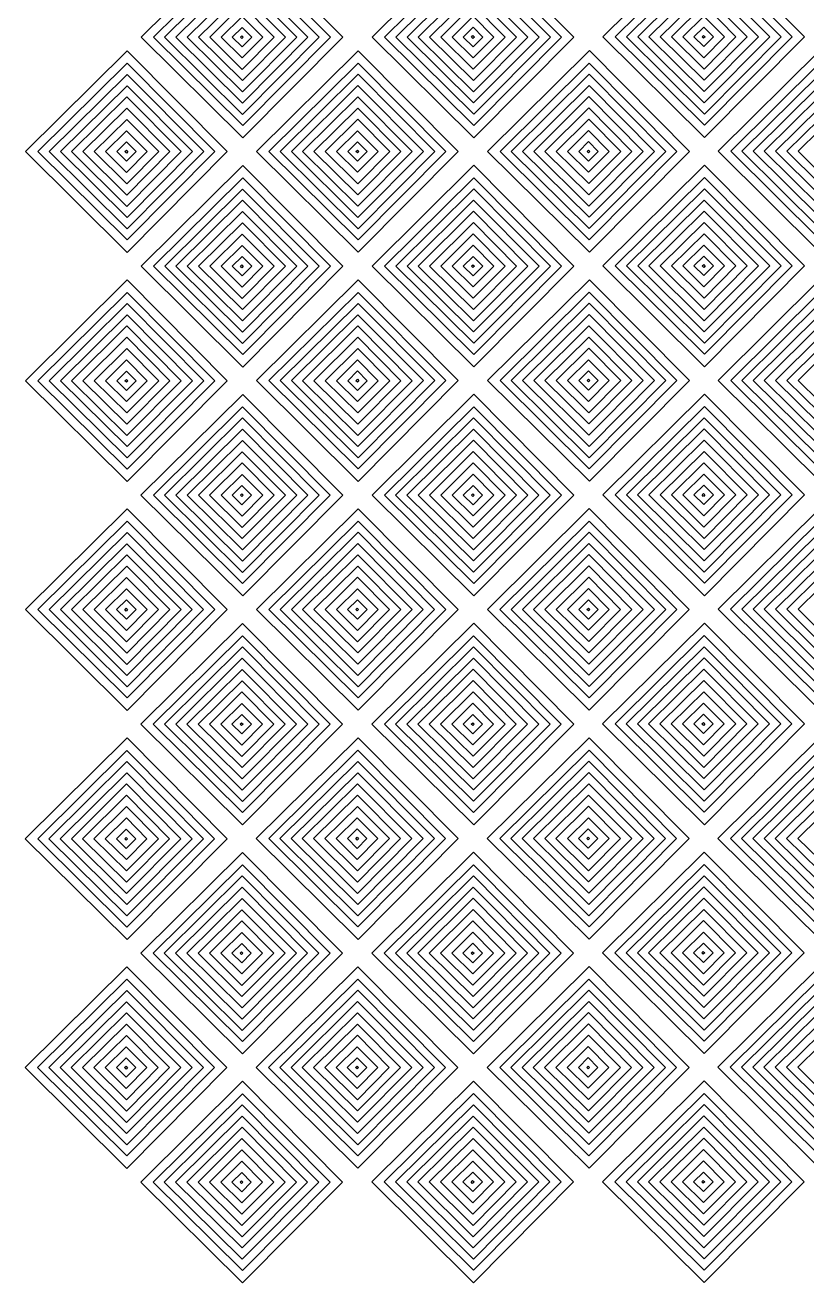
# Model space of a CAD drawing. Extents: x 32.9 to 110, y 167.1 to 219.6.
# Drawn here: x 32.87 to 49.31, y 167.1 to 193.57 of the extents above; entities that cross this region are included whole.
import ezdxf

# ---------------------------------------------------------------- set-up
doc = ezdxf.new("R2010")
doc.units = 0
doc.layers.add('Layer_1', color=7, linetype='CONTINUOUS')

msp = doc.modelspace()

# ---------------------------------------------------------------- linework, layer by layer
at = {"layer": 'Layer_1', "color": 7}
for points in [[(35.308688, 193.317469), (37.449224, 195.438461), (39.552633, 193.317469), (37.449224, 191.196221)], [(40.168036, 193.320491), (42.30857, 195.441491), (44.41198, 193.320491), (42.30857, 191.199244)], [(45.019287, 193.323739), (47.159821, 195.444739), (49.263231, 193.323739), (47.159821, 191.202491)], [(35.57107, 193.317454), (37.446896, 195.176149), (39.290185, 193.317454), (37.446896, 191.458526)], [(40.430417, 193.320476), (42.306243, 195.179179), (44.149532, 193.320476), (42.306243, 191.461556)], [(45.281668, 193.323724), (47.157494, 195.182426), (49.000783, 193.323724), (47.157494, 191.464796)], [(35.805001, 193.317439), (37.444821, 194.942284), (39.0562, 193.317439), (37.444821, 191.692391)], [(40.664347, 193.320461), (42.304168, 194.945314), (43.915547, 193.320461), (42.304168, 191.695414)], [(45.515599, 193.323709), (47.155419, 194.948561), (48.766798, 193.323709), (47.155419, 191.698661)], [(36.042865, 193.317424), (37.442709, 194.704489), (38.818276, 193.317424), (37.442709, 191.930186)], [(40.902212, 193.320446), (42.302056, 194.707511), (43.677622, 193.320446), (42.302056, 191.933216)], [(45.753464, 193.323694), (47.153308, 194.710759), (48.528874, 193.323694), (47.153308, 191.936464)], [(36.277663, 193.317401), (37.440626, 194.469754), (38.583418, 193.317401), (37.440626, 192.164921)], [(41.13701, 193.320431), (42.299973, 194.472776), (43.442765, 193.320431), (42.299973, 192.167951)], [(45.988262, 193.323679), (47.151224, 194.476024), (48.294017, 193.323679), (47.151224, 192.171199)], [(36.515838, 193.317394), (37.438514, 194.231644), (38.345185, 193.317394), (37.438514, 192.403031)], [(41.375186, 193.320416), (42.297861, 194.234666), (43.204532, 193.320416), (42.297861, 192.406054)], [(46.226437, 193.323664), (47.149112, 194.237914), (48.055784, 193.323664), (47.149112, 192.409301)], [(36.752077, 193.317371), (37.436398, 193.995446), (38.108845, 193.317371), (37.436398, 192.639221)], [(41.611424, 193.320401), (42.295744, 193.998476), (42.968192, 193.320401), (42.295744, 192.642251)], [(46.462676, 193.323649), (47.146996, 194.001724), (47.819444, 193.323649), (47.146996, 192.645491)], [(46.702667, 193.323634), (47.144821, 193.761754), (47.579305, 193.323634), (47.144821, 192.885461)], [(36.992069, 193.317356), (37.434222, 193.755476), (37.868707, 193.317356), (37.434222, 192.879191)], [(37.225818, 193.317341), (37.432067, 193.521709), (37.634737, 193.317341), (37.432067, 193.112951)], [(41.851416, 193.320386), (42.293569, 193.758506), (42.728054, 193.320386), (42.293569, 192.882214)], [(42.085165, 193.320371), (42.291414, 193.524731), (42.494084, 193.320371), (42.291414, 193.115981)], [(46.936416, 193.323619), (47.142665, 193.527979), (47.345335, 193.323619), (47.142665, 193.119221)], [(37.399527, 193.316359), (37.429287, 193.345834), (37.458529, 193.316359), (37.429287, 193.286884)], [(42.258874, 193.319381), (42.288634, 193.348856), (42.317876, 193.319381), (42.288634, 193.289906)], [(47.110125, 193.322629), (47.139885, 193.352104), (47.169127, 193.322629), (47.139885, 193.293154)], [(32.879044, 190.909361), (35.019579, 193.030361), (37.122988, 190.909361), (35.019579, 188.788114)], [(37.736674, 190.911049), (39.877207, 193.032049), (41.980615, 190.911049), (39.877207, 188.789801)], [(42.59602, 190.914079), (44.736553, 193.035071), (46.839963, 190.914079), (44.736553, 188.792831)], [(47.445335, 190.916554), (49.58587, 193.037546), (51.689279, 190.916554), (49.58587, 188.795306)], [(33.141425, 190.909346), (35.01725, 192.768049), (36.860541, 190.909346), (35.01725, 189.050426)], [(37.999054, 190.911034), (39.87488, 192.769736), (41.718169, 190.911034), (39.87488, 189.052106)], [(42.858402, 190.914064), (44.734226, 192.772766), (46.577517, 190.914064), (44.734226, 189.055136)], [(47.707717, 190.916539), (49.583543, 192.775241), (51.426832, 190.916539), (49.583543, 189.057619)], [(33.375355, 190.909331), (35.015175, 192.534184), (36.626555, 190.909331), (35.015175, 189.284291)], [(38.232985, 190.911019), (39.872806, 192.535871), (41.484182, 190.911019), (39.872806, 189.285971)], [(43.092332, 190.914049), (44.732152, 192.538894), (46.34353, 190.914049), (44.732152, 189.289001)], [(47.941647, 190.916524), (49.581466, 192.541376), (51.192846, 190.916524), (49.581466, 189.291484)], [(33.613219, 190.909316), (35.013064, 192.296381), (36.388631, 190.909316), (35.013064, 189.522086)], [(38.470849, 190.911004), (39.870694, 192.298069), (41.246258, 190.911004), (39.870694, 189.523774)], [(43.330196, 190.914034), (44.730041, 192.301099), (46.105606, 190.914034), (44.730041, 189.526796)], [(48.179511, 190.916509), (49.579356, 192.303574), (50.954922, 190.916509), (49.579356, 189.529279)], [(33.848017, 190.909301), (35.01098, 192.061646), (36.153773, 190.909301), (35.01098, 189.756821)], [(38.705647, 190.910989), (39.868611, 192.063334), (41.011401, 190.910989), (39.868611, 189.758509)], [(43.564994, 190.914019), (44.727957, 192.066364), (45.870749, 190.914019), (44.727957, 189.761531)], [(48.414309, 190.916494), (49.577273, 192.068839), (50.720065, 190.916494), (49.577273, 189.764014)], [(34.086193, 190.909286), (35.008868, 191.823544), (35.91554, 190.909286), (35.008868, 189.994931)], [(38.943822, 190.910974), (39.866498, 191.825231), (40.773167, 190.910974), (39.866498, 189.996611)], [(43.80317, 190.914004), (44.725844, 191.828254), (45.632515, 190.914004), (44.725844, 189.999641)], [(48.652484, 190.916479), (49.57516, 191.830729), (50.481832, 190.916479), (49.57516, 190.002116)], [(34.322432, 190.909271), (35.006752, 191.587346), (35.679199, 190.909271), (35.006752, 190.231121)], [(39.180062, 190.910959), (39.864382, 191.589034), (40.536828, 190.910959), (39.864382, 190.232809)], [(44.039408, 190.913981), (44.723728, 191.592056), (45.396176, 190.913981), (44.723728, 190.235831)], [(48.888724, 190.916464), (49.573044, 191.594531), (50.245492, 190.916464), (49.573044, 190.238314)], [(34.562423, 190.909256), (35.004577, 191.347376), (35.439062, 190.909256), (35.004577, 190.471084)], [(34.796173, 190.909241), (35.002421, 191.113609), (35.205092, 190.909241), (35.002421, 190.704851)], [(39.420053, 190.910944), (39.862208, 191.349064), (40.296689, 190.910944), (39.862208, 190.472771)], [(39.653802, 190.910929), (39.860052, 191.115289), (40.062723, 190.910929), (39.860052, 190.706531)], [(44.2794, 190.913974), (44.721554, 191.352086), (45.156037, 190.913974), (44.721554, 190.475801)], [(44.513148, 190.913951), (44.719398, 191.118319), (44.922069, 190.913951), (44.719398, 190.709561)], [(49.128715, 190.916449), (49.570869, 191.354569), (50.005354, 190.916449), (49.570869, 190.478276)], [(34.969883, 190.908259), (34.999643, 190.937734), (35.028885, 190.908259), (34.999643, 190.878784)], [(39.827511, 190.909946), (39.857271, 190.939421), (39.886513, 190.909946), (39.857271, 190.880471)], [(44.686857, 190.912969), (44.716617, 190.942444), (44.745859, 190.912969), (44.716617, 190.883494)], [(35.30886, 188.496619), (37.449394, 190.617611), (39.552803, 188.496619), (37.449394, 186.375364)], [(40.168207, 188.499641), (42.30874, 190.620634), (44.41215, 188.499641), (42.30874, 186.378394)], [(45.019458, 188.502889), (47.159992, 190.623881), (49.263401, 188.502889), (47.159992, 186.381641)], [(35.571241, 188.496596), (37.447066, 190.355299), (39.290356, 188.496596), (37.447066, 186.637676)], [(40.430588, 188.499626), (42.306413, 190.358329), (44.149703, 188.499626), (42.306413, 186.640699)], [(45.281839, 188.502874), (47.157664, 190.361576), (49.000955, 188.502874), (47.157665, 186.643946)], [(35.805171, 188.496581), (37.444991, 190.121434), (39.05637, 188.496581), (37.444991, 186.871541)], [(40.664518, 188.499611), (42.304338, 190.124456), (43.915717, 188.499611), (42.304338, 186.874564)], [(45.51577, 188.502859), (47.155589, 190.127704), (48.766968, 188.502859), (47.155589, 186.877811)], [(36.043035, 188.496566), (37.44288, 189.883631), (38.818446, 188.496566), (37.44288, 187.109336)], [(40.902383, 188.499596), (42.302228, 189.886661), (43.677793, 188.499596), (42.302228, 187.112366)], [(45.753634, 188.502844), (47.153479, 189.889909), (48.529044, 188.502844), (47.153479, 187.115606)], [(36.277833, 188.496551), (37.440796, 189.648904), (38.583589, 188.496551), (37.440796, 187.344071)], [(41.13718, 188.499581), (42.300143, 189.651926), (43.442935, 188.499581), (42.300143, 187.347094)], [(45.988432, 188.502829), (47.151395, 189.655174), (48.294188, 188.502829), (47.151395, 187.350349)], [(36.516008, 188.496536), (37.438685, 189.410794), (38.345356, 188.496536), (37.438685, 187.582181)], [(41.375356, 188.499566), (42.298031, 189.413816), (43.204703, 188.499566), (42.298031, 187.585204)], [(46.226607, 188.502814), (47.149282, 189.417064), (48.055954, 188.502814), (47.149283, 187.588451)], [(36.752248, 188.496521), (37.436568, 189.174596), (38.109016, 188.496521), (37.436568, 187.818371)], [(41.611595, 188.499551), (42.295915, 189.177619), (42.968362, 188.499551), (42.295915, 187.821394)], [(46.462846, 188.502799), (47.147166, 189.180866), (47.819615, 188.502799), (47.147166, 187.824641)], [(36.992239, 188.496506), (37.434393, 188.934626), (37.868878, 188.496506), (37.434393, 188.058334)], [(41.851586, 188.499536), (42.29374, 188.937649), (42.728225, 188.499536), (42.29374, 188.061364)], [(46.702838, 188.502784), (47.144992, 188.940896), (47.579476, 188.502784), (47.144992, 188.064611)], [(37.225988, 188.496491), (37.432237, 188.700859), (37.634908, 188.496491), (37.432237, 188.292101)], [(37.399697, 188.495509), (37.429457, 188.524984), (37.4587, 188.495509), (37.429457, 188.466034)], [(42.085335, 188.499514), (42.291584, 188.703881), (42.494255, 188.499514), (42.291584, 188.295124)], [(42.259044, 188.498531), (42.288804, 188.528006), (42.318046, 188.498531), (42.288804, 188.469056)], [(46.936586, 188.502761), (47.142836, 188.707129), (47.345507, 188.502761), (47.142836, 188.298371)], [(47.110295, 188.501779), (47.140055, 188.531254), (47.169298, 188.501779), (47.140055, 188.472304)], [(32.879044, 186.086179), (35.019577, 188.207171), (37.122988, 186.086179), (35.019577, 183.964931)], [(37.736672, 186.087866), (39.877207, 188.208859), (41.980615, 186.087866), (39.877207, 183.966619)], [(42.59602, 186.090889), (44.736553, 188.211889), (46.839963, 186.090889), (44.736553, 183.969641)], [(47.445335, 186.093371), (49.585869, 188.214364), (51.689279, 186.093371), (49.585869, 183.972124)], [(33.141425, 186.086164), (35.01725, 187.944866), (36.860541, 186.086164), (35.01725, 184.227236)], [(37.999054, 186.087851), (39.874879, 187.946546), (41.718169, 186.087851), (39.874879, 184.228924)], [(42.858402, 186.090874), (44.734226, 187.949576), (46.577517, 186.090874), (44.734226, 184.231946)], [(47.707717, 186.093356), (49.583543, 187.952051), (51.426832, 186.093356), (49.583543, 184.234429)], [(33.375355, 186.086149), (35.015175, 187.710994), (36.626554, 186.086149), (35.015175, 184.461101)], [(38.232985, 186.087836), (39.872805, 187.712681), (41.484182, 186.087836), (39.872805, 184.462789)], [(43.092332, 186.090859), (44.732152, 187.715711), (46.34353, 186.090859), (44.732152, 184.465819)], [(47.941647, 186.093341), (49.581466, 187.718186), (51.192846, 186.093341), (49.581466, 184.468294)], [(33.613219, 186.086134), (35.013064, 187.473199), (36.38863, 186.086134), (35.013064, 184.698904)], [(38.470849, 186.087821), (39.870694, 187.474886), (41.246258, 186.087821), (39.870694, 184.700584)], [(43.330196, 186.090844), (44.730041, 187.477909), (46.105606, 186.090844), (44.730041, 184.703614)], [(48.179511, 186.093326), (49.579356, 187.480391), (50.954922, 186.093326), (49.579356, 184.706089)], [(33.848017, 186.086119), (35.01098, 187.238464), (36.153773, 186.086119), (35.01098, 184.933631)], [(38.705647, 186.087806), (39.86861, 187.240151), (41.011401, 186.087806), (39.86861, 184.935319)], [(43.564994, 186.090829), (44.727957, 187.243174), (45.870749, 186.090829), (44.727957, 184.938349)], [(48.414309, 186.093311), (49.577273, 187.245656), (50.720065, 186.093311), (49.577273, 184.940824)], [(34.086193, 186.086104), (35.008868, 187.000354), (35.91554, 186.086104), (35.008868, 185.171741)], [(38.943822, 186.087791), (39.866498, 187.002041), (40.773167, 186.087791), (39.866498, 185.173429)], [(43.80317, 186.090814), (44.725844, 187.005071), (45.632515, 186.090814), (44.725844, 185.176451)], [(48.652484, 186.093296), (49.57516, 187.007546), (50.481832, 186.093296), (49.57516, 185.178934)], [(34.322432, 186.086089), (35.006752, 186.764156), (35.679199, 186.086089), (35.006752, 185.407931)], [(39.180062, 186.087776), (39.864382, 186.765844), (40.536828, 186.087776), (39.864382, 185.409619)], [(44.039408, 186.090799), (44.723728, 186.768874), (45.396176, 186.090799), (44.723728, 185.412649)], [(48.888724, 186.093274), (49.573044, 186.771349), (50.245492, 186.093274), (49.573044, 185.415124)], [(34.562423, 186.086074), (35.004577, 186.524186), (35.439062, 186.086074), (35.004577, 185.647901)], [(39.420053, 186.087754), (39.862207, 186.525874), (40.296689, 186.087754), (39.862207, 185.649589)], [(44.2794, 186.090784), (44.721554, 186.528904), (45.156037, 186.090784), (44.721554, 185.652611)], [(49.128715, 186.093259), (49.570869, 186.531379), (50.005354, 186.093259), (49.570869, 185.655094)], [(34.796172, 186.086051), (35.002421, 186.290419), (35.205092, 186.086051), (35.002421, 185.881661)], [(34.969881, 186.085069), (34.999641, 186.114544), (35.028883, 186.085069), (34.999641, 186.055594)], [(39.653801, 186.087739), (39.860051, 186.292106), (40.062721, 186.087739), (39.860051, 185.883349)], [(39.82751, 186.086756), (39.85727, 186.116231), (39.886513, 186.086756), (39.85727, 186.057281)], [(44.513148, 186.090769), (44.719398, 186.295129), (44.922069, 186.090769), (44.719398, 185.886379)], [(44.686857, 186.089786), (44.716617, 186.119261), (44.745859, 186.089786), (44.716617, 186.060311)], [(35.306857, 183.677426), (37.447391, 185.798426), (39.550801, 183.677426), (37.447391, 181.556179)], [(40.166206, 183.680456), (42.306739, 185.801449), (44.410148, 183.680456), (42.306739, 181.559209)], [(45.017455, 183.683704), (47.15799, 185.804696), (49.2614, 183.683704), (47.15799, 181.562456)], [(35.569238, 183.677411), (37.445064, 185.536114), (39.288354, 183.677411), (37.445064, 181.818484)], [(35.803168, 183.677396), (37.442989, 185.302249), (39.054367, 183.677396), (37.442989, 182.052349)], [(40.428586, 183.680441), (42.304412, 185.539136), (44.147701, 183.680441), (42.304412, 181.821514)], [(40.662516, 183.680426), (42.302336, 185.305271), (43.913715, 183.680426), (42.302336, 182.055379)], [(45.279837, 183.683681), (47.155663, 185.542384), (48.998952, 183.683681), (47.155663, 181.824761)], [(45.513767, 183.683674), (47.153588, 185.308519), (48.764966, 183.683674), (47.153588, 182.058626)], [(36.041034, 183.677381), (37.440878, 185.064446), (38.816443, 183.677381), (37.440878, 182.290151)], [(40.900381, 183.680411), (42.300225, 185.067469), (43.675791, 183.680411), (42.300225, 182.293174)], [(45.751632, 183.683651), (47.151476, 185.070724), (48.527043, 183.683651), (47.151476, 182.296421)], [(36.275832, 183.677366), (37.438794, 184.829711), (38.581586, 183.677366), (37.438794, 182.524886)], [(41.135179, 183.680389), (42.298141, 184.832741), (43.440934, 183.680389), (42.298141, 182.527909)], [(45.98643, 183.683644), (47.149393, 184.835989), (48.292185, 183.683644), (47.149393, 182.531156)], [(36.514007, 183.677351), (37.436682, 184.591601), (38.343353, 183.677351), (37.436682, 182.762989)], [(41.373354, 183.680381), (42.29603, 184.594631), (43.202701, 183.680381), (42.29603, 182.766019)], [(46.224605, 183.683621), (47.147281, 184.597879), (48.053952, 183.683621), (47.147281, 182.769266)], [(36.750245, 183.677336), (37.434565, 184.355411), (38.107013, 183.677336), (37.434565, 182.999186)], [(41.609593, 183.680366), (42.293913, 184.358434), (42.966361, 183.680366), (42.293913, 183.002209)], [(46.460844, 183.683614), (47.145164, 184.361681), (47.817612, 183.683614), (47.145164, 183.005456)], [(36.990238, 183.677321), (37.432391, 184.115441), (37.866875, 183.677321), (37.432391, 183.239149)], [(41.849585, 183.680344), (42.291738, 184.118464), (42.726223, 183.680344), (42.291738, 183.242171)], [(46.700836, 183.683599), (47.142989, 184.121711), (47.577474, 183.683599), (47.142989, 183.245426)], [(37.223986, 183.677306), (37.430235, 183.881666), (37.632906, 183.677306), (37.430235, 183.472916)], [(37.397695, 183.676316), (37.427455, 183.705791), (37.456697, 183.676316), (37.427455, 183.646841)], [(42.083333, 183.680329), (42.289583, 183.884696), (42.492253, 183.680329), (42.289583, 183.475939)], [(42.257042, 183.679346), (42.286802, 183.708821), (42.316045, 183.679346), (42.286802, 183.649871)], [(46.934584, 183.683576), (47.140834, 183.887944), (47.343504, 183.683576), (47.140834, 183.479186)], [(47.108294, 183.682594), (47.138054, 183.712069), (47.167297, 183.682594), (47.138054, 183.653119)], [(32.877212, 181.269326), (35.017747, 183.390319), (37.121156, 181.269326), (35.017747, 179.148079)], [(37.734842, 181.271014), (39.875376, 183.392006), (41.978783, 181.271014), (39.875376, 179.149766)], [(42.594188, 181.274036), (44.734722, 183.395036), (46.838132, 181.274036), (44.734722, 179.152789)], [(47.443504, 181.276519), (49.584038, 183.397511), (51.687448, 181.276519), (49.584038, 179.155264)], [(33.139594, 181.269311), (35.015419, 183.128006), (36.858709, 181.269311), (35.015419, 179.410384)], [(37.997224, 181.270999), (39.873048, 183.129694), (41.716337, 181.270999), (39.873048, 179.412071)], [(42.856571, 181.274021), (44.732395, 183.132724), (46.575685, 181.274021), (44.732395, 179.415094)], [(47.705886, 181.276504), (49.58171, 183.135199), (51.425001, 181.276504), (49.58171, 179.417576)], [(33.373524, 181.269296), (35.013343, 182.894149), (36.624723, 181.269296), (35.013343, 179.644249)], [(33.611388, 181.269281), (35.011233, 182.656346), (36.386799, 181.269281), (35.011233, 179.882044)], [(38.231154, 181.270984), (39.870974, 182.895829), (41.48235, 181.270984), (39.870974, 179.645936)], [(38.469018, 181.270969), (39.868863, 182.658034), (41.244426, 181.270969), (39.868863, 179.883731)], [(43.090501, 181.274006), (44.73032, 182.898859), (46.341698, 181.274006), (44.73032, 179.648959)], [(43.328365, 181.273991), (44.72821, 182.661056), (46.103774, 181.273991), (44.72821, 179.886761)], [(47.939815, 181.276489), (49.579635, 182.901334), (51.191015, 181.276489), (49.579635, 179.651441)], [(48.17768, 181.276474), (49.577525, 182.663539), (50.953091, 181.276474), (49.577525, 179.889236)], [(33.846186, 181.269266), (35.009149, 182.421611), (36.151942, 181.269266), (35.009149, 180.116779)], [(38.703816, 181.270954), (39.866779, 182.423299), (41.00957, 181.270954), (39.866779, 180.118466)], [(43.563163, 181.273976), (44.726126, 182.426321), (45.868918, 181.273976), (44.726126, 180.121496)], [(48.412478, 181.276451), (49.57544, 182.428804), (50.718233, 181.276451), (49.57544, 180.123971)], [(34.084361, 181.269251), (35.007037, 182.183501), (35.913708, 181.269251), (35.007037, 180.354889)], [(38.941991, 181.270939), (39.864666, 182.185189), (40.771336, 181.270939), (39.864666, 180.356576)], [(43.801338, 181.273961), (44.724013, 182.188211), (45.630684, 181.273961), (44.724013, 180.359599)], [(48.650653, 181.276444), (49.573328, 182.190694), (50.479999, 181.276444), (49.573328, 180.362081)], [(34.3206, 181.269236), (35.004921, 181.947304), (35.677369, 181.269236), (35.004921, 180.591079)], [(39.17823, 181.270924), (39.86255, 181.948991), (40.534996, 181.270924), (39.86255, 180.592766)], [(44.037577, 181.273946), (44.721897, 181.952021), (45.394345, 181.273946), (44.721897, 180.595796)], [(48.886892, 181.276429), (49.571212, 181.954496), (50.243659, 181.276429), (49.571212, 180.598271)], [(34.560592, 181.269221), (35.002747, 181.707334), (35.43723, 181.269221), (35.002747, 180.831049)], [(39.418222, 181.270901), (39.860376, 181.709021), (40.294858, 181.270901), (39.860376, 180.832736)], [(44.277569, 181.273931), (44.719723, 181.712051), (45.154206, 181.273931), (44.719723, 180.835759)], [(49.126883, 181.276406), (49.569038, 181.714526), (50.003522, 181.276406), (49.569038, 180.838241)], [(34.794341, 181.269199), (35.000591, 181.473566), (35.203262, 181.269199), (35.000591, 181.064809)], [(39.65197, 181.270886), (39.85822, 181.475254), (40.060891, 181.270886), (39.85822, 181.066496)], [(44.511316, 181.273916), (44.717566, 181.478276), (44.920237, 181.273916), (44.717566, 181.069519)], [(34.96805, 181.268216), (34.99781, 181.297691), (35.027053, 181.268216), (34.99781, 181.238741)], [(39.825679, 181.269904), (39.85544, 181.299379), (39.884682, 181.269904), (39.85544, 181.240429)], [(44.685025, 181.272934), (44.714785, 181.302409), (44.744028, 181.272934), (44.714785, 181.243459)], [(35.303391, 178.857874), (37.443925, 180.978874), (39.547335, 178.857874), (37.443925, 176.736626)], [(40.16274, 178.860904), (42.303272, 180.981896), (44.406681, 178.860904), (42.303272, 176.739656)], [(45.013989, 178.864151), (47.154523, 180.985144), (49.257933, 178.864151), (47.154523, 176.742904)], [(35.565773, 178.857859), (37.441598, 180.716561), (39.284888, 178.857859), (37.441598, 176.998939)], [(40.425119, 178.860889), (42.300944, 180.719591), (44.144234, 178.860889), (42.300944, 177.001961)], [(45.27637, 178.864136), (47.152195, 180.722831), (48.995486, 178.864136), (47.152195, 177.005209)], [(35.799703, 178.857844), (37.439522, 180.482696), (39.050901, 178.857844), (37.439522, 177.232804)], [(40.65905, 178.860874), (42.298869, 180.485726), (43.910248, 178.860874), (42.298869, 177.235826)], [(45.510301, 178.864121), (47.150122, 180.488966), (48.761499, 178.864121), (47.150122, 177.239074)], [(36.037567, 178.857829), (37.437413, 180.244894), (38.812977, 178.857829), (37.437413, 177.470599)], [(36.272365, 178.857814), (37.435327, 180.010159), (38.57812, 178.857814), (37.435327, 177.705334)], [(40.896913, 178.860859), (42.296759, 180.247924), (43.672324, 178.860859), (42.296759, 177.473629)], [(41.131711, 178.860844), (42.294674, 180.013189), (43.437466, 178.860844), (42.294674, 177.708364)], [(45.748165, 178.864106), (47.14801, 180.251171), (48.523576, 178.864106), (47.14801, 177.476876)], [(45.982963, 178.864091), (47.145926, 180.016436), (48.28872, 178.864091), (47.145926, 177.711604)], [(36.510541, 178.857799), (37.433215, 179.772056), (38.339887, 178.857799), (37.433215, 177.943436)], [(41.369887, 178.860829), (42.292562, 179.775079), (43.199234, 178.860829), (42.292562, 177.946466)], [(46.221138, 178.864076), (47.143814, 179.778326), (48.050485, 178.864076), (47.143814, 177.949714)], [(36.746779, 178.857784), (37.431099, 179.535859), (38.103547, 178.857784), (37.431099, 178.179634)], [(41.606126, 178.860814), (42.290446, 179.538881), (42.962893, 178.860814), (42.290446, 178.182656)], [(46.457377, 178.864061), (47.141697, 179.542129), (47.814147, 178.864061), (47.141697, 178.185904)], [(36.986771, 178.857769), (37.428925, 179.295889), (37.863409, 178.857769), (37.428925, 178.419596)], [(41.846117, 178.860799), (42.288272, 179.298911), (42.722756, 178.860799), (42.288272, 178.422626)], [(46.697368, 178.864039), (47.139523, 179.302159), (47.574007, 178.864039), (47.139523, 178.425874)], [(37.220519, 178.857754), (37.426769, 179.062121), (37.62944, 178.857754), (37.426769, 178.653364)], [(42.079866, 178.860784), (42.286115, 179.065144), (42.488786, 178.860784), (42.286115, 178.656386)], [(46.931117, 178.864031), (47.137366, 179.068391), (47.340038, 178.864031), (47.137366, 178.659634)], [(37.394228, 178.856771), (37.423988, 178.886246), (37.453231, 178.856771), (37.423988, 178.827296)], [(42.253575, 178.859794), (42.283335, 178.889269), (42.312577, 178.859794), (42.283335, 178.830319)], [(47.104827, 178.863041), (47.134587, 178.892516), (47.163829, 178.863041), (47.134587, 178.833566)], [(32.873576, 176.447441), (35.014109, 178.568434), (37.117519, 176.447441), (35.014109, 174.326194)], [(37.731205, 176.449129), (39.871738, 178.570121), (41.975146, 176.449129), (39.871738, 174.327881)], [(42.590551, 176.452151), (44.731085, 178.573151), (46.834494, 176.452151), (44.731085, 174.330904)], [(47.439866, 176.454634), (49.5804, 178.575626), (51.683812, 176.454634), (49.5804, 174.333386)], [(33.135957, 176.447426), (35.011783, 178.306129), (36.855072, 176.447426), (35.011783, 174.588499)], [(37.993587, 176.449114), (39.869411, 178.307809), (41.7127, 176.449114), (39.869411, 174.590186)], [(42.852933, 176.452136), (44.728757, 178.310839), (46.572048, 176.452136), (44.728757, 174.593216)], [(47.702248, 176.454619), (49.578075, 178.313314), (51.421363, 176.454619), (49.578075, 174.595691)], [(33.369887, 176.447411), (35.009708, 178.072264), (36.621086, 176.447411), (35.009708, 174.822364)], [(38.227517, 176.449099), (39.867336, 178.073944), (41.478713, 176.449099), (39.867336, 174.824051)], [(43.086863, 176.452121), (44.726683, 178.076974), (46.338061, 176.452121), (44.726683, 174.827074)], [(47.936178, 176.454604), (49.575997, 178.079449), (51.187379, 176.454604), (49.575997, 174.829556)], [(33.607751, 176.447396), (35.007596, 177.834461), (36.383161, 176.447396), (35.007596, 175.060159)], [(38.465381, 176.449076), (39.865226, 177.836149), (41.240788, 176.449076), (39.865226, 175.061846)], [(43.324727, 176.452106), (44.724572, 177.839171), (46.100137, 176.452106), (44.724572, 175.064876)], [(48.174042, 176.454581), (49.573888, 177.841654), (50.949455, 176.454581), (49.573888, 175.067351)], [(33.842549, 176.447381), (35.005513, 177.599726), (36.148305, 176.447381), (35.005513, 175.294901)], [(34.080725, 176.447366), (35.003401, 177.361616), (35.910072, 176.447366), (35.003401, 175.533004)], [(38.700179, 176.449069), (39.863141, 177.601414), (41.005932, 176.449069), (39.863141, 175.296581)], [(38.938355, 176.449054), (39.861029, 177.363304), (40.767698, 176.449054), (39.861029, 175.534691)], [(43.559525, 176.452091), (44.722488, 177.604436), (45.86528, 176.452091), (44.722488, 175.299611)], [(43.797701, 176.452076), (44.720375, 177.366326), (45.627046, 176.452076), (44.720375, 175.537714)], [(48.40884, 176.454574), (49.571803, 177.606919), (50.714595, 176.454574), (49.571803, 175.302086)], [(48.647015, 176.454559), (49.569693, 177.368809), (50.476364, 176.454559), (49.569693, 175.540196)], [(34.316963, 176.447351), (35.001284, 177.125419), (35.673732, 176.447351), (35.001284, 175.769194)], [(39.174593, 176.449039), (39.858913, 177.127106), (40.531359, 176.449039), (39.858913, 175.770881)], [(44.033939, 176.452061), (44.71826, 177.130136), (45.390707, 176.452061), (44.71826, 175.773911)], [(48.883254, 176.454544), (49.567574, 177.132611), (50.240022, 176.454544), (49.567574, 175.776386)], [(34.556955, 176.447336), (34.999109, 176.885449), (35.433594, 176.447336), (34.999109, 176.009164)], [(39.414585, 176.449024), (39.856739, 176.887136), (40.29122, 176.449024), (39.856739, 176.010851)], [(44.273931, 176.452046), (44.716085, 176.890166), (45.150568, 176.452046), (44.716085, 176.013874)], [(49.123246, 176.454521), (49.5654, 176.892641), (49.999886, 176.454521), (49.5654, 176.016356)], [(34.790704, 176.447321), (34.996954, 176.651681), (35.199624, 176.447321), (34.996954, 176.242924)], [(39.648332, 176.449001), (39.854582, 176.653369), (40.057254, 176.449001), (39.854582, 176.244611)], [(44.507679, 176.452031), (44.713929, 176.656399), (44.9166, 176.452031), (44.713929, 176.247641)], [(34.964413, 176.446331), (34.994173, 176.475806), (35.023415, 176.446331), (34.994173, 176.416856)], [(39.822041, 176.448019), (39.851801, 176.477494), (39.881044, 176.448019), (39.851801, 176.418544)], [(44.681388, 176.451049), (44.711148, 176.480524), (44.74039, 176.451049), (44.711148, 176.421574)], [(35.301389, 174.038689), (37.441923, 176.159689), (39.545333, 174.038689), (37.441923, 171.917441)], [(40.160737, 174.041719), (42.30127, 176.162711), (44.404679, 174.041719), (42.30127, 171.920471)], [(45.011986, 174.044966), (47.152521, 176.165959), (49.255933, 174.044966), (47.152521, 171.923711)], [(35.56377, 174.038674), (37.439597, 175.897376), (39.282885, 174.038674), (37.439597, 172.179754)], [(40.423117, 174.041704), (42.298942, 175.900399), (44.142232, 174.041704), (42.298942, 172.182776)], [(45.274368, 174.044951), (47.150194, 175.903646), (48.993483, 174.044951), (47.150194, 172.186024)], [(35.7977, 174.038659), (37.437521, 175.663511), (39.0489, 174.038659), (37.437521, 172.413619)], [(40.657047, 174.041689), (42.296867, 175.666541), (43.908246, 174.041689), (42.296867, 172.416641)], [(45.508298, 174.044936), (47.148119, 175.669781), (48.759497, 174.044936), (47.148119, 172.419889)], [(36.035565, 174.038644), (37.435409, 175.425709), (38.810975, 174.038644), (37.435409, 172.651414)], [(40.894912, 174.041666), (42.294756, 175.428739), (43.670322, 174.041666), (42.294756, 172.654436)], [(45.746163, 174.044914), (47.146007, 175.431979), (48.521575, 174.044914), (47.146007, 172.657684)], [(36.270363, 174.038629), (37.433326, 175.190974), (38.576119, 174.038629), (37.433326, 172.886149)], [(41.12971, 174.041659), (42.292673, 175.194004), (43.435465, 174.041659), (42.292673, 172.889171)], [(45.980961, 174.044899), (47.143924, 175.197251), (48.286716, 174.044899), (47.143924, 172.892419)], [(36.508538, 174.038614), (37.431215, 174.952864), (38.337886, 174.038614), (37.431215, 173.124251)], [(36.744778, 174.038599), (37.429098, 174.716674), (38.101546, 174.038599), (37.429098, 173.360449)], [(41.367885, 174.041644), (42.29056, 174.955894), (43.197232, 174.041644), (42.29056, 173.127281)], [(41.604124, 174.041629), (42.288444, 174.719696), (42.960892, 174.041629), (42.288444, 173.363471)], [(46.219136, 174.044891), (47.141812, 174.959141), (48.048483, 174.044891), (47.141812, 173.130529)], [(46.455375, 174.044876), (47.139695, 174.722944), (47.812143, 174.044876), (47.139695, 173.366719)], [(36.984769, 174.038584), (37.426922, 174.476704), (37.861408, 174.038584), (37.426922, 173.600411)], [(41.844116, 174.041614), (42.286269, 174.479726), (42.720754, 174.041614), (42.286269, 173.603441)], [(46.695367, 174.044854), (47.13752, 174.482974), (47.572005, 174.044854), (47.13752, 173.606681)], [(37.218518, 174.038569), (37.424768, 174.242936), (37.627437, 174.038569), (37.424768, 173.834179)], [(42.077864, 174.041591), (42.284114, 174.245959), (42.486784, 174.041591), (42.284114, 173.837201)], [(46.929115, 174.044839), (47.135365, 174.249206), (47.338037, 174.044839), (47.135365, 173.840449)], [(37.392226, 174.037579), (37.421986, 174.067054), (37.451229, 174.037579), (37.421986, 174.008104)], [(42.251573, 174.040609), (42.281333, 174.070084), (42.310576, 174.040609), (42.281333, 174.011134)], [(47.102827, 174.043856), (47.132587, 174.073331), (47.161829, 174.043856), (47.132587, 174.014381)], [(32.871744, 171.630589), (35.012279, 173.751581), (37.115689, 171.630589), (35.012279, 169.509341)], [(37.729374, 171.632276), (39.869908, 173.753269), (41.973314, 171.632276), (39.869908, 169.511021)], [(42.588719, 171.635299), (44.729253, 173.756291), (46.832662, 171.635299), (44.729253, 169.514051)], [(47.438035, 171.637781), (49.578569, 173.758774), (51.681981, 171.637781), (49.578569, 169.516534)], [(33.134126, 171.630574), (35.009951, 173.489276), (36.853241, 171.630574), (35.009951, 169.771646)], [(37.991755, 171.632261), (39.867581, 173.490964), (41.710868, 171.632261), (39.867581, 169.773334)], [(42.851101, 171.635284), (44.726926, 173.493986), (46.570217, 171.635284), (44.726926, 169.776364)], [(47.700418, 171.637759), (49.576241, 173.496461), (51.419534, 171.637759), (49.576241, 169.778839)], [(33.368056, 171.630559), (35.007875, 173.255404), (36.619256, 171.630559), (35.007875, 170.005511)], [(38.225685, 171.632246), (39.865505, 173.257091), (41.476881, 171.632246), (39.865505, 170.007199)], [(43.085032, 171.635269), (44.724851, 173.260121), (46.336229, 171.635269), (44.724851, 170.010221)], [(47.934346, 171.637751), (49.574167, 173.262596), (51.185546, 171.637751), (49.574167, 170.012704)], [(33.60592, 171.630544), (35.005765, 173.017609), (36.381331, 171.630544), (35.005765, 170.243314)], [(38.463549, 171.632231), (39.863394, 173.019296), (41.238957, 171.632231), (39.863394, 170.244994)], [(43.322896, 171.635254), (44.722741, 173.022319), (46.098305, 171.635254), (44.722741, 170.248024)], [(48.17221, 171.637729), (49.572056, 173.024801), (50.947624, 171.637729), (49.572056, 170.250499)], [(33.840718, 171.630529), (35.003681, 172.782874), (36.146473, 171.630529), (35.003681, 170.478049)], [(38.698347, 171.632216), (39.861311, 172.784561), (41.0041, 171.632216), (39.861311, 170.479729)], [(43.557694, 171.635239), (44.720657, 172.787584), (45.863449, 171.635239), (44.720657, 170.482751)], [(48.407008, 171.637714), (49.569972, 172.790066), (50.712765, 171.637714), (49.569972, 170.485234)], [(34.078893, 171.630514), (35.001569, 172.544764), (35.90824, 171.630514), (35.001569, 170.716151)], [(38.936522, 171.632201), (39.859198, 172.546451), (40.765867, 171.632201), (39.859198, 170.717839)], [(43.795869, 171.635224), (44.718544, 172.549474), (45.625215, 171.635224), (44.718544, 170.720861)], [(48.645184, 171.637706), (49.567859, 172.551956), (50.474531, 171.637706), (49.567859, 170.723344)], [(34.315132, 171.630499), (34.999452, 172.308566), (35.6719, 171.630499), (34.999452, 170.952341)], [(34.555124, 171.630484), (34.997278, 172.068596), (35.431762, 171.630484), (34.997278, 171.192311)], [(39.172763, 171.632179), (39.857083, 172.310254), (40.529528, 171.632179), (39.857083, 170.954029)], [(39.412753, 171.632164), (39.854908, 172.070284), (40.289389, 171.632164), (39.854908, 171.193999)], [(44.032108, 171.635209), (44.716428, 172.313284), (45.388876, 171.635209), (44.716428, 170.957059)], [(44.272099, 171.635194), (44.714254, 172.073314), (45.148737, 171.635194), (44.714254, 171.197021)], [(48.881423, 171.637684), (49.565743, 172.315759), (50.238192, 171.637684), (49.565743, 170.959534)], [(49.121416, 171.637669), (49.56357, 172.075789), (49.998053, 171.637669), (49.56357, 171.199504)], [(34.788874, 171.630461), (34.995121, 171.834829), (35.197793, 171.630461), (34.995121, 171.426071)], [(39.646502, 171.632149), (39.852752, 171.836516), (40.055423, 171.632149), (39.852752, 171.427759)], [(44.505848, 171.635179), (44.712097, 171.839546), (44.914769, 171.635179), (44.712097, 171.430781)], [(34.962582, 171.629479), (34.992342, 171.658954), (35.021584, 171.629479), (34.992342, 171.600004)], [(39.820211, 171.631166), (39.84997, 171.660641), (39.879213, 171.631166), (39.84997, 171.601691)], [(44.679556, 171.634189), (44.709316, 171.663664), (44.738559, 171.634189), (44.709316, 171.604714)], [(35.301555, 169.221476), (37.442089, 171.342476), (39.545499, 169.221476), (37.442089, 167.100229)], [(40.160903, 169.224506), (42.301437, 171.345499), (44.404847, 169.224506), (42.301437, 167.103251)], [(45.012154, 169.227754), (47.152689, 171.348746), (49.256099, 169.227754), (47.152689, 167.106499)], [(35.563936, 169.221461), (37.439762, 171.080164), (39.283051, 169.221461), (37.439762, 167.362534)], [(40.423285, 169.224491), (42.29911, 171.083186), (44.1424, 169.224491), (42.29911, 167.365564)], [(45.274536, 169.227731), (47.150361, 171.086434), (48.993652, 169.227731), (47.150361, 167.368811)], [(35.797868, 169.221446), (37.437687, 170.846299), (39.049066, 169.221446), (37.437687, 167.596399)], [(40.657215, 169.224469), (42.297034, 170.849321), (43.908413, 169.224469), (42.297034, 167.599429)], [(45.508466, 169.227724), (47.148286, 170.852569), (48.759667, 169.227724), (47.148286, 167.602676)], [(36.035731, 169.221431), (37.435576, 170.608496), (38.811142, 169.221431), (37.435576, 167.834201)], [(40.895079, 169.224454), (42.294925, 170.611526), (43.670489, 169.224454), (42.294925, 167.837224)], [(45.74633, 169.227709), (47.146175, 170.614774), (48.521744, 169.227709), (47.146175, 167.840471)], [(36.270529, 169.221416), (37.433492, 170.373761), (38.576284, 169.221416), (37.433492, 168.068936)], [(41.129877, 169.224446), (42.29284, 170.376791), (43.435632, 169.224446), (42.29284, 168.071959)], [(45.981128, 169.227686), (47.144091, 170.380039), (48.286883, 169.227686), (47.144091, 168.075206)], [(36.508705, 169.221401), (37.43138, 170.135651), (38.338051, 169.221401), (37.43138, 168.307039)], [(41.368052, 169.224431), (42.290728, 170.138681), (43.197399, 169.224431), (42.290728, 168.310069)], [(46.219303, 169.227679), (47.141979, 170.141929), (48.04865, 169.227679), (47.141979, 168.313316)], [(36.744943, 169.221386), (37.429263, 169.899461), (38.101711, 169.221386), (37.429263, 168.543236)], [(41.604291, 169.224416), (42.288611, 169.902484), (42.961059, 169.224416), (42.288611, 168.546259)], [(46.455542, 169.227656), (47.139862, 169.905731), (47.81231, 169.227656), (47.139862, 168.549506)], [(36.984935, 169.221371), (37.427089, 169.659484), (37.861573, 169.221371), (37.427089, 168.783199)], [(37.218684, 169.221356), (37.424932, 169.425716), (37.627603, 169.221356), (37.424932, 169.016959)], [(41.844283, 169.224394), (42.286437, 169.662514), (42.720921, 169.224394), (42.286437, 168.786229)], [(42.078032, 169.224379), (42.284281, 169.428746), (42.486952, 169.224379), (42.284281, 169.019989)], [(46.695534, 169.227641), (47.137688, 169.665761), (47.572172, 169.227641), (47.137688, 168.789469)], [(46.929283, 169.227626), (47.135532, 169.431994), (47.338203, 169.227626), (47.135532, 169.023236)], [(37.392393, 169.220366), (37.422153, 169.249841), (37.451395, 169.220366), (37.422153, 169.190891)], [(42.25174, 169.223396), (42.2815, 169.252871), (42.310743, 169.223396), (42.2815, 169.193921)], [(47.102992, 169.226644), (47.132752, 169.256119), (47.161995, 169.226644), (47.132752, 169.197169)]]:
    msp.add_lwpolyline(points, close=True, dxfattribs=at)

doc.saveas('drawing.dxf')
